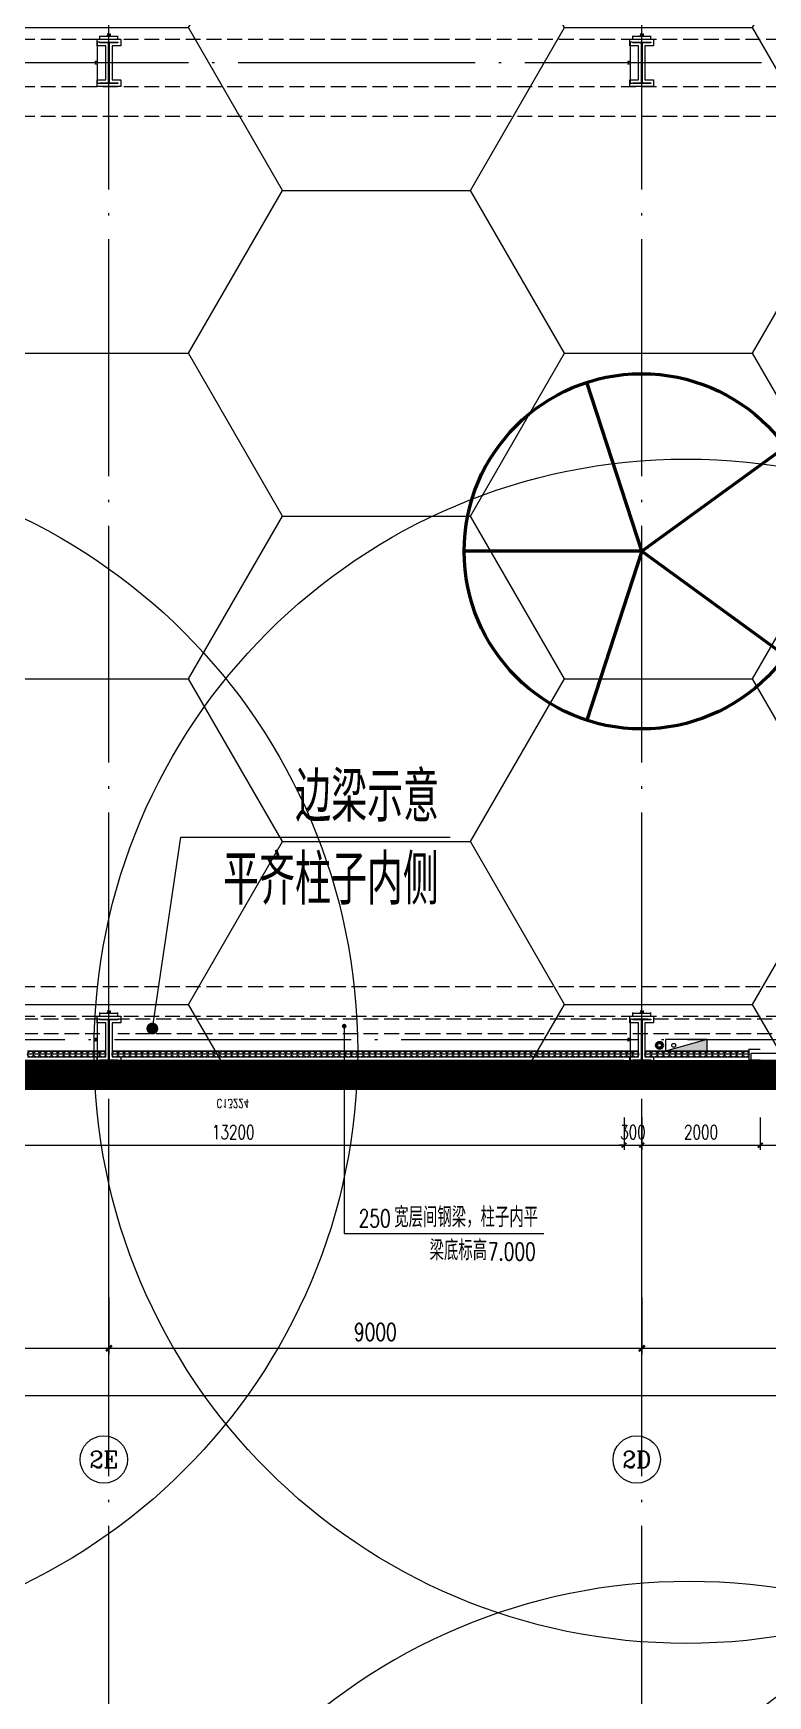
# Model space of a CAD drawing. Extents: x -821772 to -21949, y 506164 to 1049594.
# Drawn here: x -166131 to -153727, y 628991 to 657070 of the extents above; entities that cross this region are included whole.
import ezdxf
from ezdxf.enums import TextEntityAlignment as Align
from ezdxf.xclip import XClip

# ---------------------------------------------------------------- set-up
doc = ezdxf.new("R2010")
doc.units = 0
doc.header["$LTSCALE"] = 1000
doc.header["$MEASUREMENT"] = 0
doc.header["$XCLIPFRAME"] = 2
for name, pattern in [('10平面20250807_t3$0$10平面$0$DASH', [0.35, 0.25, -0.1]), ('10平面20250807_t3$0$DASH', [0.35, 0.25, -0.1]), ('10平面20250807_t3$0$DOTE', [2.42, 2, -0.2, 0.02, -0.2]), ('DASH', [0.35, 0.25, -0.1])]:
    doc.linetypes.add(name, pattern=pattern)
doc.layers.get('Defpoints').update_dxf_attribs({"color": 210})
doc.layers.add('1-防火分区线', color=201, linetype='DASH', lineweight=50)
doc.layers.add('10平面20250807_t3$0$LG-ZF消防', color=1, linetype='Continuous', lineweight=60)
for name, color, linetype in [('10平面20250807_t3$0$10平面$0$WINDOW', 8, 'Continuous'), ('10平面20250807_t3$0$10平面$0$WINDOW_TEXT', 8, 'Continuous'), ('10平面20250807_t3$0$A-AXIS-D', 8, 'Continuous'), ('10平面20250807_t3$0$A-AXIS-DOTE', 8, '10平面20250807_t3$0$DOTE'), ('10平面20250807_t3$0$A-AXIS-DP', 8, 'Continuous'), ('10平面20250807_t3$0$A-AXIS-SYMB', 8, 'Continuous'), ('10平面20250807_t3$0$A-HATCH-2', 8, 'Continuous'), ('10平面20250807_t3$0$A-HRAIL', 8, 'Continuous'), ('10平面20250807_t3$0$A-LIN-V', 8, 'Continuous'), ('10平面20250807_t3$0$A-SFCE', 8, 'Continuous'), ('10平面20250807_t3$0$A-WINDOW', 8, 'Continuous'), ('10平面20250807_t3$0$AS-COLN', 8, 'Continuous'), ('10平面20250807_t3$0$AS-WALL', 8, 'Continuous'), ('10平面20250807_t3$0$AS-结构边线层', 8, 'Continuous'), ('10平面20250807_t3$0$DIM_SYMB', 8, 'Continuous'), ('10平面20250807_t3$0$PUB_HATCH', 8, 'Continuous'), ('10平面20250807_t3$0$PUB_TEXT', 8, 'Continuous'), ('10平面20250807_t3$0$SB_ZF消火栓', 10, 'Continuous'), ('10平面20250807_t3$0$SB_ZF消火栓M', 10, 'Continuous'), ('10平面20250807_t3$0$建-窗', 8, 'Continuous'), ('10平面20250807_t3$0$建-门窗编号', 8, 'Continuous'), ('PUB_HATCH', 8, 'Continuous')]:
    doc.layers.add(name, color=color, linetype=linetype)
doc.styles.add('10平面20250807_t3$0$10平面$0$_TCH_WINDOW', font='SIMPLEX', dxfattribs={"height": 3.5, "bigfont": 'GBCBIG'})
doc.styles.add('10平面20250807_t3$0$_TCH_AXIS', font='COMPLEX', dxfattribs={"bigfont": 'GBCBIG'})
doc.styles.add('10平面20250807_t3$0$_TCH_DIM', font='SIMPLEX', dxfattribs={"bigfont": 'GBCBIG'})
doc.styles.add('10平面20250807_t3$0$_TCH_DIM_T3', font='SIMPLEX', dxfattribs={"width": 0.705882, "bigfont": 'GBCBIG'})
doc.styles.add('10平面20250807_t3$0$A-WIN-LABEL', font='SIMPLEX', dxfattribs={"bigfont": 'GBCBIG'})
doc.dimstyles.new('10平面20250807_t3$0$_TCH_ARCH&&10', dxfattribs={"dimtxt": 29.75, "dimasz": 10, "dimexe": 10, "dimexo": 10, "dimgap": 12.625, "dimtad": 1, "dimdec": 0, "dimzin": 0, "dimdsep": 46, "dimtxsty": '10平面20250807_t3$0$_TCH_DIM_T3', "dimblk": '10平面20250807_t3$0$_ArchTick', "dimcen": 0.09, "dimclrt": 7, "dimazin": 2, "dimtfac": 1, "dimtdec": 0, "dimtix": 1, "dimtmove": 2, "dimatfit": 3, "dimfxl": 0, "dimtolj": 1, "dimtzin": 0, "dimarcsym": 0})
doc.dimstyles.new('10平面20250807_t3$0$_TCH_ARCH&&100', dxfattribs={"dimtxt": 297.5, "dimasz": 100, "dimexe": 100, "dimexo": 100, "dimgap": 126.25, "dimtad": 1, "dimdec": 0, "dimzin": 0, "dimdsep": 46, "dimtxsty": '10平面20250807_t3$0$_TCH_DIM_T3', "dimblk": '10平面20250807_t3$0$_ArchTick', "dimcen": 0.09, "dimclrt": 7, "dimazin": 2, "dimtfac": 1, "dimtdec": 0, "dimtix": 1, "dimtmove": 2, "dimatfit": 3, "dimfxl": 0, "dimtolj": 1, "dimtzin": 0, "dimarcsym": 0})
doc.dimstyles.new('10平面20250807_t3$0$_TCH_ARCH&&80', dxfattribs={"dimtxt": 238, "dimasz": 80, "dimexe": 80, "dimexo": 80, "dimgap": 101, "dimtad": 1, "dimdec": 0, "dimzin": 0, "dimdsep": 46, "dimtxsty": '10平面20250807_t3$0$_TCH_DIM_T3', "dimblk": '10平面20250807_t3$0$_ArchTick', "dimcen": 0.09, "dimclrt": 7, "dimazin": 2, "dimtfac": 1, "dimtdec": 0, "dimtix": 1, "dimtmove": 2, "dimatfit": 3, "dimfxl": 0, "dimtolj": 1, "dimtzin": 0, "dimarcsym": 0})

# ---------------------------------------------------------------- blocks, each defined once
blk = doc.blocks.new('10平面20250807_t3$0$_ArchTick')
at = {"color": 0, "linetype": 'ByBlock', "const_width": 0.4}
blk.add_lwpolyline([(-0.5, -0.5), (0.5, 0.5)], dxfattribs=at)
blk = doc.blocks.new('*D9938')
at = {"layer": '10平面20250807_t3$0$A-AXIS-D', "color": 0, "lineweight": -2}
for p, q in [((46882, -169100), (46882, -170060)), ((55882, -169100), (55882, -170060)), ((46882, -169960), (55882, -169960))]:
    blk.add_line(p, q, dxfattribs=at)
at = {"layer": 'Defpoints', "color": 0}
for p in [(46882, -169000), (55882, -169000), (55882, -169960)]:
    blk.add_point(p, dxfattribs=at)
at = {"layer": '10平面20250807_t3$0$A-AXIS-D', "color": 0, "lineweight": -2, "xscale": 100, "yscale": 100, "zscale": 100, "rotation": 180}
blk.add_blockref('10平面20250807_t3$0$_ArchTick', (46882, -169960), dxfattribs=at)
at = {"layer": '10平面20250807_t3$0$A-AXIS-D', "color": 0, "lineweight": -2, "xscale": 100, "yscale": 100, "zscale": 100}
blk.add_blockref('10平面20250807_t3$0$_ArchTick', (55882, -169960), dxfattribs=at)
at = {"layer": '10平面20250807_t3$0$A-AXIS-D', "color": 7, "insert": (51382, -169685), "char_height": 297.5, "attachment_point": 5, "style": '10平面20250807_t3$0$_TCH_DIM_T3'}
blk.add_mtext('\\A1;9000', dxfattribs=at)
blk = doc.blocks.new('*D9939')
at = {"layer": '10平面20250807_t3$0$A-AXIS-D', "color": 0, "lineweight": -2}
for p, q in [((55882, -169100), (55882, -170060)), ((64882, -169100), (64882, -170060)), ((55882, -169960), (64882, -169960))]:
    blk.add_line(p, q, dxfattribs=at)
at = {"layer": 'Defpoints', "color": 0}
for p in [(55882, -169000), (64882, -169000), (64882, -169960)]:
    blk.add_point(p, dxfattribs=at)
at = {"layer": '10平面20250807_t3$0$A-AXIS-D', "color": 0, "lineweight": -2, "xscale": 100, "yscale": 100, "zscale": 100, "rotation": 180}
blk.add_blockref('10平面20250807_t3$0$_ArchTick', (55882, -169960), dxfattribs=at)
at = {"layer": '10平面20250807_t3$0$A-AXIS-D', "color": 0, "lineweight": -2, "xscale": 100, "yscale": 100, "zscale": 100}
blk.add_blockref('10平面20250807_t3$0$_ArchTick', (64882, -169960), dxfattribs=at)
at = {"layer": '10平面20250807_t3$0$A-AXIS-D', "color": 7, "insert": (60382, -169685), "char_height": 297.5, "attachment_point": 5, "style": '10平面20250807_t3$0$_TCH_DIM_T3'}
blk.add_mtext('\\A1;9000', dxfattribs=at)
blk = doc.blocks.new('*D9940')
at = {"layer": '10平面20250807_t3$0$A-AXIS-D', "color": 0, "lineweight": -2}
for p, q in [((64882, -169100), (64882, -170060)), ((73882, -169100), (73882, -170060)), ((64882, -169960), (73882, -169960))]:
    blk.add_line(p, q, dxfattribs=at)
at = {"layer": 'Defpoints', "color": 0}
for p in [(64882, -169000), (73882, -169000), (73882, -169960)]:
    blk.add_point(p, dxfattribs=at)
at = {"layer": '10平面20250807_t3$0$A-AXIS-D', "color": 0, "lineweight": -2, "xscale": 100, "yscale": 100, "zscale": 100, "rotation": 180}
blk.add_blockref('10平面20250807_t3$0$_ArchTick', (64882, -169960), dxfattribs=at)
at = {"layer": '10平面20250807_t3$0$A-AXIS-D', "color": 0, "lineweight": -2, "xscale": 100, "yscale": 100, "zscale": 100}
blk.add_blockref('10平面20250807_t3$0$_ArchTick', (73882, -169960), dxfattribs=at)
at = {"layer": '10平面20250807_t3$0$A-AXIS-D', "color": 7, "insert": (69382, -169685), "char_height": 297.5, "attachment_point": 5, "style": '10平面20250807_t3$0$_TCH_DIM_T3'}
blk.add_mtext('\\A1;9000', dxfattribs=at)
blk = doc.blocks.new('*D10025')
at = {"layer": '10平面20250807_t3$0$A-AXIS-D', "color": 0, "lineweight": -2}
for p, q in [((-65318, -169200), (-65318, -170860)), ((92682, -169200), (92682, -170860)), ((-65318, -170760), (92682, -170760))]:
    blk.add_line(p, q, dxfattribs=at)
at = {"layer": 'Defpoints', "color": 0}
for p in [(-65318, -169100), (92682, -169100), (92682, -170760)]:
    blk.add_point(p, dxfattribs=at)
at = {"layer": '10平面20250807_t3$0$A-AXIS-D', "color": 0, "lineweight": -2, "xscale": 100, "yscale": 100, "zscale": 100, "rotation": 180}
blk.add_blockref('10平面20250807_t3$0$_ArchTick', (-65318, -170760), dxfattribs=at)
at = {"layer": '10平面20250807_t3$0$A-AXIS-D', "color": 0, "lineweight": -2, "xscale": 100, "yscale": 100, "zscale": 100}
blk.add_blockref('10平面20250807_t3$0$_ArchTick', (92682, -170760), dxfattribs=at)
at = {"layer": '10平面20250807_t3$0$A-AXIS-D', "color": 7, "insert": (13682, -170485), "char_height": 297.5, "attachment_point": 5, "style": '10平面20250807_t3$0$_TCH_DIM_T3'}
blk.add_mtext('\\A1;158000', dxfattribs=at)
blk = doc.blocks.new('10平面20250807_t3$0$WINDOW2DLIB$DYNSTYLE$00000005')
at = {"color": 0}
for points in [[(-0.5, 0.5), (-0.5, -0.5)], [(-0.5, 0.5), (0.5, 0.5)], [(0.5, -0.5), (0.5, 0.5)], [(0.5, 0.1667), (-0.5, 0.1667)], [(0.5, -0.1667), (-0.5, -0.1667)], [(-0.5, -0.5), (0.5, -0.5)]]:
    blk.add_lwpolyline(points, dxfattribs=at)
blk = doc.blocks.new('10平面20250807_t3$0$10平面$0$$DorLib2D$00000126')
at = {"color": 0, "linetype": 'Continuous'}
for p, q in [((-0.532, 0.5), (-0.532, 0.9)), ((0.532, 0.9), (0.532, 0.5))]:
    blk.add_line(p, q, dxfattribs=at)
at = {"color": 0, "linetype": '10平面20250807_t3$0$10平面$0$DASH'}
for p, q in [((-0.532, 0.9), (0.532, 0.9)), ((-0.532, 0.5), (0.532, 0.5))]:
    blk.add_line(p, q, dxfattribs=at)
blk = doc.blocks.new('10平面20250807_t3$0$42343243')
at = {"layer": '10平面20250807_t3$0$PUB_HATCH'}
h = blk.add_hatch(dxfattribs=at)
h.set_pattern_fill('多孔材料', color=256, scale=30, style=0)
h.set_pattern_definition([(45, (60, 0), (-60.000061, 60.000061), []), (135, (60, 0), (-60.000061, -60.000061), [])])
h.paths.add_polyline_path([(-153854, 1223170), (-156154, 1223170), (-156154, 1222870), (-153854, 1222870)])
at = {"layer": '10平面20250807_t3$0$AS-WALL'}
for p, q in [((-153854, 1223170), (-156154, 1223170)), ((-156154, 1223170), (-156154, 1222870)), ((-153854, 1222870), (-153854, 1223170)), ((-156154, 1222870), (-153854, 1222870))]:
    blk.add_line(p, q, dxfattribs=at)
at = {"layer": '10平面20250807_t3$0$10平面$0$WINDOW'}
ref = blk.add_blockref('10平面20250807_t3$0$10平面$0$$DorLib2D$00000126', (-151354, 1223020), dxfattribs=dict(at, xscale=5000, yscale=300, zscale=300, rotation=180))
ref.add_attrib('A', 'JLM5050', (-151655, 1223016), dxfattribs={"layer": '10平面20250807_t3$0$10平面$0$WINDOW_TEXT', "ltscale": 500, "height": 148.8, "style": '10平面20250807_t3$0$10平面$0$_TCH_WINDOW', "width": 0.705882})
at = {"layer": '10平面20250807_t3$0$建-窗'}
ref = blk.add_blockref('10平面20250807_t3$0$WINDOW2DLIB$DYNSTYLE$00000005', (-162754, 1223020), dxfattribs=dict(at, xscale=-13200, yscale=-300, zscale=300, rotation=359.9999999996728))
ref.add_attrib('A', 'C13224', (-163034, 1223521), dxfattribs={"layer": '10平面20250807_t3$0$建-门窗编号', "ltscale": 500, "height": 148.8, "style": '10平面20250807_t3$0$A-WIN-LABEL', "width": 0.705882})
blk = doc.blocks.new('10平面20250807_t3$0$43243')
at = {"layer": '10平面20250807_t3$0$AS-结构边线层'}
blk.add_lwpolyline([(-210494, 639720), (-200454, 639720), (-200454, 640170), (-198354, 640170), (-198354, 639720), (-196514, 639720), (-196514, 639550), (-175294, 639550), (-175294, 639720), (-173454, 639720), (-173454, 640170), (-171354, 640170), (-171354, 639720), (-169514, 639720), (-169514, 639550), (-155994, 639550), (-155994, 639720), (-146454, 639720)], dxfattribs=at)
blk = doc.blocks.new('10平面20250807_t3$0$3243243')
at = {"layer": '10平面20250807_t3$0$A-AXIS-SYMB'}
for p, q in [((-160880, 640300), (-160880, 636800)), ((-160880, 636800), (-157510, 636800))]:
    blk.add_line(p, q, dxfattribs=at)
at = {"layer": '10平面20250807_t3$0$A-AXIS-SYMB', "const_width": 40}
blk.add_lwpolyline([(-160880, 640320, 1), (-160880, 640280, 1)], format="xyb", close=True, dxfattribs=at)
at = {"layer": '10平面20250807_t3$0$A-SFCE', "color": 2, "linetype": '10平面20250807_t3$0$DASH'}
for p, q in [((-165004.2, 640420), (-173704.2, 640420)), ((-165004.2, 640170), (-173704.2, 640170))]:
    blk.add_line(p, q, dxfattribs=at)
at = {"layer": '10平面20250807_t3$0$A-SFCE', "linetype": '10平面20250807_t3$0$DASH'}
for p, q in [((-147004.2, 640420), (-164704.2, 640420)), ((-147004.2, 640170), (-164704.2, 640170))]:
    blk.add_line(p, q, dxfattribs=at)
at = {"layer": '10平面20250807_t3$0$PUB_TEXT', "style": '10平面20250807_t3$0$_TCH_DIM', "width": 0.705882}
for s, p in [('250', (-160635.2, 636905)), ('7.000', (-158455, 636345))]:
    blk.add_text(s, height=297.5, dxfattribs=at).set_placement(p)
at = {"layer": '10平面20250807_t3$0$PUB_TEXT', "style": '10平面20250807_t3$0$_TCH_DIM'}
for s, p in [('宽层间钢梁，柱子内平', (-160035.2, 636905)), ('梁底标高', (-159438, 636345))]:
    blk.add_text(s, height=337.59, dxfattribs=at).set_placement(p)
blk = doc.blocks.new('*D10488')
at = {"layer": '10平面20250807_t3$0$A-AXIS-DP', "color": 0, "lineweight": -2}
for p, q in [((-195790, 766880), (-195790, 766929)), ((-195790, 766919), (-195490, 766919)), ((-195490, 766880), (-195490, 766929))]:
    blk.add_line(p, q, dxfattribs=at)
at = {"layer": 'Defpoints', "color": 0}
for p in [(-195790, 766870), (-195490, 766919), (-195490, 766870)]:
    blk.add_point(p, dxfattribs=at)
at = {"layer": '10平面20250807_t3$0$A-AXIS-DP', "color": 0, "lineweight": -2, "xscale": 10, "yscale": 10, "zscale": 10, "rotation": 180}
blk.add_blockref('10平面20250807_t3$0$_ArchTick', (-195790, 766919), dxfattribs=at)
at = {"layer": '10平面20250807_t3$0$A-AXIS-DP', "color": 0, "lineweight": -2, "xscale": 10, "yscale": 10, "zscale": 10}
blk.add_blockref('10平面20250807_t3$0$_ArchTick', (-195490, 766919), dxfattribs=at)
at = {"layer": '10平面20250807_t3$0$A-AXIS-DP', "color": 7, "insert": (-195640, 766946), "char_height": 29.8, "attachment_point": 5, "style": '10平面20250807_t3$0$_TCH_DIM_T3'}
blk.add_mtext('\\A1;300', dxfattribs=at)
blk = doc.blocks.new('*D10489')
at = {"layer": '10平面20250807_t3$0$A-AXIS-DP', "color": 0, "lineweight": -2}
for p, q in [((-195800, 766820), (-195841, 766820)), ((-195831, 766120), (-195831, 766820)), ((-195800, 766120), (-195841, 766120))]:
    blk.add_line(p, q, dxfattribs=at)
at = {"layer": 'Defpoints', "color": 0}
for p in [(-195831, 766820), (-195790, 766820), (-195790, 766120)]:
    blk.add_point(p, dxfattribs=at)
at = {"layer": '10平面20250807_t3$0$A-AXIS-DP', "color": 0, "lineweight": -2, "xscale": 10, "yscale": 10, "zscale": 10}
for p, rotation in [((-195831, 766820), 90), ((-195831, 766120), 270)]:
    blk.add_blockref('10平面20250807_t3$0$_ArchTick', p, dxfattribs=dict(at, rotation=rotation))
at = {"layer": '10平面20250807_t3$0$A-AXIS-DP', "color": 7, "insert": (-195859, 766470), "char_height": 29.8, "attachment_point": 5, "rotation": 90, "style": '10平面20250807_t3$0$_TCH_DIM_T3'}
blk.add_mtext('\\A1;700', dxfattribs=at)
blk = doc.blocks.new('10平面20250807_t3$0$w42343')
at = {"layer": '10平面20250807_t3$0$A-HATCH-2', "linetype": '10平面20250807_t3$0$DASH'}
for p, q in [((-263654.2, 656970), (-128354.2, 656970)), ((-263654.2, 656170), (-128354.2, 656170)), ((-263654.2, 655670), (-128354.2, 655670)), ((-263654.2, 640970), (-128354.2, 640970)), ((-263654.2, 640470), (-128354.2, 640470))]:
    blk.add_line(p, q, dxfattribs=at)
blk = doc.blocks.new('10平面20250807_t3$0$w4324324')
at = {"layer": '10平面20250807_t3$0$A-HATCH-2', "lineweight": 60}
for q in [(-1694760, 686605), (-1697614, 684532), (-1691907, 684532), (-1696524, 681178), (-1692997, 681178)]:
    blk.add_line((-1694760, 683605), q, dxfattribs=at)
blk.add_circle((-1694760, 683605), 3000, dxfattribs=at)
blk = doc.blocks.new('10平面20250807_t3$0$ner546')
at = {"layer": '10平面20250807_t3$0$A-LIN-V'}
blk.add_blockref('10平面20250807_t3$0$w4324324', (565280, -46744), dxfattribs=at)
blk = doc.blocks.new('10平面20250807_t3$0$3333')
at = {"layer": '10平面20250807_t3$0$A-SFCE', "const_width": 20}
blk.add_lwpolyline([(-227064, 766320), (-227064, 766510), (-227244, 766510), (-227244, 766320)], dxfattribs=at)
blk = doc.blocks.new('10平面20250807_t3$0$99平面图例外参$0$$LinePat$圆环')
for points in [[(0, 150), (300, 150)], [(0, 0), (300, 0)], [(0, -150), (300, -150)]]:
    blk.add_lwpolyline(points)
at = {"color": 0}
blk.add_circle((150, 0), 150, dxfattribs=at)
blk = doc.blocks.new('10平面20250807_t3$0$34242343243')
at = {"layer": '10平面20250807_t3$0$A-HRAIL', "yscale": 0.3333333333333333, "zscale": 0.3333333333333333}
for p, xscale, rotation in [((-166126, 639826), 0.3384127415496768, 180.0000000002033), ((-166025, 639826), 0.3384127415496768, 180.0000000002033), ((-165923, 639826), 0.3384127415496768, 180.0000000002033), ((-165822, 639826), 0.3384127415496768, 180.0000000002033), ((-165720, 639826), 0.3384127415496768, 180.0000000002033), ((-165619, 639826), 0.3384127415496768, 180.0000000002033), ((-165517, 639826), 0.3384127415496768, 180.0000000002033), ((-165416, 639826), 0.3384127415496768, 180.0000000002033), ((-165314, 639826), 0.3384127415496768, 180.0000000002033), ((-165213, 639826), 0.3384127415496768, 180.0000000002033), ((-165111, 639826), 0.3384127415496768, 180.0000000002033), ((-165010, 639826), 0.3384127415496768, 180.0000000002033), ((-164908, 639826), 0.3384127415496768, 180.0000000002033), ((-164699, 639826), 0.3368181818181785, 180.0000000002033), ((-164598, 639826), 0.3368181818181785, 180.0000000002033), ((-164497, 639826), 0.3368181818181785, 180.0000000002033), ((-164396, 639826), 0.3368181818181785, 180.0000000002033), ((-164295, 639826), 0.3368181818181785, 180.0000000002033), ((-164194, 639826), 0.3368181818181785, 180.0000000002033), ((-164093, 639826), 0.3368181818181785, 180.0000000002033), ((-163992, 639826), 0.3368181818181785, 180.0000000002033), ((-163891, 639826), 0.3368181818181785, 180.0000000002033), ((-163790, 639826), 0.3368181818181785, 180.0000000002033), ((-163689, 639826), 0.3368181818181785, 180.0000000002033), ((-163588, 639826), 0.3368181818181785, 180.0000000002033), ((-163487, 639826), 0.3368181818181785, 180.0000000002033), ((-163386, 639826), 0.3368181818181785, 180.0000000002033), ((-163285, 639826), 0.3368181818181785, 180.0000000002033), ((-163183, 639826), 0.3368181818181785, 180.0000000002033), ((-163082, 639826), 0.3368181818181785, 180.0000000002033), ((-162981, 639826), 0.3368181818181785, 180.0000000002033), ((-162880, 639826), 0.3368181818181785, 180.0000000002033), ((-162779, 639826), 0.3368181818181785, 180.0000000002033), ((-162678, 639826), 0.3368181818181785, 180.0000000002033), ((-162577, 639826), 0.3368181818181785, 180.0000000002033), ((-162476, 639826), 0.3368181818181785, 180.0000000002033), ((-162375, 639826), 0.3368181818181785, 180.0000000002033), ((-162274, 639826), 0.3368181818181785, 180.0000000002033), ((-162173, 639826), 0.3368181818181785, 180.0000000002033), ((-162072, 639826), 0.3368181818181785, 180.0000000002033), ((-161971, 639826), 0.3368181818181785, 180.0000000002033), ((-161870, 639826), 0.3368181818181785, 180.0000000002033), ((-161769, 639826), 0.3368181818181785, 180.0000000002033), ((-161668, 639826), 0.3368181818181785, 180.0000000002033), ((-161567, 639826), 0.3368181818181785, 180.0000000002033), ((-161466, 639826), 0.3368181818181785, 180.0000000002033), ((-161365, 639826), 0.3368181818181785, 180.0000000002033), ((-161264, 639826), 0.3368181818181785, 180.0000000002033), ((-161163, 639826), 0.3368181818181785, 180.0000000002033), ((-161062, 639826), 0.3368181818181785, 180.0000000002033), ((-160960, 639826), 0.3368181818181785, 180.0000000002033), ((-160859, 639826), 0.3368181818181785, 180.0000000002033), ((-160758, 639826), 0.3368181818181785, 180.0000000002033), ((-160657, 639826), 0.3368181818181785, 180.0000000002033), ((-160556, 639826), 0.3368181818181785, 180.0000000002033), ((-160455, 639826), 0.3368181818181785, 180.0000000002033), ((-160354, 639826), 0.3368181818181785, 180.0000000002033), ((-160253, 639826), 0.3368181818181785, 180.0000000002033), ((-160152, 639826), 0.3368181818181785, 180.0000000002033), ((-160051, 639826), 0.3368181818181785, 180.0000000002033), ((-159950, 639826), 0.3368181818181785, 180.0000000002033), ((-159849, 639826), 0.3368181818181785, 180.0000000002033), ((-159748, 639826), 0.3368181818181785, 180.0000000002033), ((-159647, 639826), 0.3368181818181785, 180.0000000002033), ((-159546, 639826), 0.3368181818181785, 180.0000000002033), ((-159445, 639826), 0.3368181818181785, 180.0000000002033), ((-159344, 639826), 0.3368181818181785, 180.0000000002033), ((-159243, 639826), 0.3368181818181785, 180.0000000002033), ((-159142, 639826), 0.3368181818181785, 180.0000000002033), ((-159041, 639826), 0.3368181818181785, 180.0000000002033), ((-158940, 639826), 0.3368181818181785, 180.0000000002033), ((-158839, 639826), 0.3368181818181785, 180.0000000002033), ((-158737, 639826), 0.3368181818181785, 180.0000000002033), ((-158636, 639826), 0.3368181818181785, 180.0000000002033), ((-158535, 639826), 0.3368181818181785, 180.0000000002033), ((-158434, 639826), 0.3368181818181785, 180.0000000002033), ((-158333, 639826), 0.3368181818181785, 180.0000000002033), ((-158232, 639826), 0.3368181818181785, 180.0000000002033), ((-158131, 639826), 0.3368181818181785, 180.0000000002033), ((-158030, 639826), 0.3368181818181785, 180.0000000002033), ((-157929, 639826), 0.3368181818181785, 180.0000000002033), ((-157828, 639826), 0.3368181818181785, 180.0000000002033), ((-157727, 639826), 0.3368181818181785, 180.0000000002033), ((-157626, 639826), 0.3368181818181785, 180.0000000002033), ((-157525, 639826), 0.3368181818181785, 180.0000000002033), ((-157424, 639826), 0.3368181818181785, 180.0000000002033), ((-157323, 639826), 0.3368181818181785, 180.0000000002033), ((-157222, 639826), 0.3368181818181785, 180.0000000002033), ((-157121, 639826), 0.3368181818181785, 180.0000000002033), ((-157020, 639826), 0.3368181818181785, 180.0000000002033), ((-156919, 639826), 0.3368181818181785, 180.0000000002033), ((-156818, 639826), 0.3368181818181785, 180.0000000002033), ((-156717, 639826), 0.3368181818181785, 180.0000000002033), ((-156616, 639826), 0.3368181818181785, 180.0000000002033), ((-156514, 639826), 0.3368181818181785, 180.0000000002033), ((-156413, 639826), 0.3368181818181785, 180.0000000002033), ((-156312, 639826), 0.3368181818181785, 180.0000000002033), ((-156211, 639826), 0.3368181818181785, 180.0000000002033), ((-156110, 639826), 0.3368181818181785, 180.0000000002033), ((-156009, 639826), 0.3368181818181785, 180.0000000002033), ((-155908, 639826), 0.3368181818181785, 180.0000000002033), ((-155697, 639826), 0.3444734679432198, 180.000000000205), ((-155593, 639826), 0.3444734679432198, 180.000000000205), ((-155490, 639826), 0.3444734679432198, 180.000000000205), ((-155387, 639826), 0.3444734679432198, 180.000000000205), ((-155283, 639826), 0.3444734679432198, 180.000000000205), ((-155180, 639826), 0.3444734679432198, 180.000000000205), ((-155077, 639826), 0.3444734679432198, 180.000000000205), ((-154973, 639826), 0.3444734679432198, 180.000000000205), ((-154870, 639826), 0.3444734679432198, 180.000000000205), ((-154767, 639826), 0.3444734679432198, 180.000000000205), ((-154663, 639826), 0.3444734679432198, 180.000000000205), ((-154560, 639826), 0.3444734679432198, 180.000000000205), ((-154457, 639826), 0.3444734679432198, 180.000000000205), ((-154353, 639826), 0.3444734679432198, 180.000000000205), ((-154250, 639826), 0.3444734679432198, 180.000000000205), ((-154147, 639826), 0.3444734679432198, 180.000000000205), ((-154043, 639826), 0.3444734679432198, 180.000000000205)]:
    blk.add_blockref('10平面20250807_t3$0$99平面图例外参$0$$LinePat$圆环', p, dxfattribs=dict(at, xscale=xscale, rotation=rotation))
at = {"layer": '10平面20250807_t3$0$A-SFCE', "xscale": -1.00000000000002, "rotation": 90}
blk.add_blockref('10平面20250807_t3$0$3333', (612467, 412666), dxfattribs=at)
blk = doc.blocks.new('10平面20250807_t3$0$A$C5D961328')
at = {"layer": '10平面20250807_t3$0$SB_ZF消火栓'}
blk.add_hatch(color=256, dxfattribs=at).paths.add_polyline_path([(0, 40), (700, 40), (700, 240)])
at = {"layer": '10平面20250807_t3$0$A-LIN-V', "ltscale": 500}
blk.add_circle((350, 40), 10001, dxfattribs=at)
at = {"layer": '10平面20250807_t3$0$SB_ZF消火栓'}
for p, q in [((700, 240), (0, 240)), ((0, 240), (0, 40)), ((700, 240), (0, 40)), ((0, 40), (700, 40)), ((700, 240), (700, 40))]:
    blk.add_line(p, q, dxfattribs=at)
at = {"layer": '10平面20250807_t3$0$SB_ZF消火栓', "color": 1}
blk.add_circle((140, 140), 32.5, dxfattribs=at)
blk = doc.blocks.new('10平面20250807_t3$0$we42342343234')
at = {"layer": '10平面20250807_t3$0$SB_ZF消火栓M', "rotation": 180}
for p in [(-174304, 620960), (-147304, 620960)]:
    blk.add_blockref('10平面20250807_t3$0$A$C5D961328', p, dxfattribs=at)
at = {"layer": '10平面20250807_t3$0$SB_ZF消火栓M', "xscale": -1, "rotation": 180}
blk.add_blockref('10平面20250807_t3$0$A$C5D961328', (-155404, 620960), dxfattribs=at)
blk = doc.blocks.new('10平面20250807_t3$0$43242343')
at = {"layer": '10平面20250807_t3$0$LG-ZF消防', "linetype": 'Continuous'}
blk.add_circle((-155554, 639976), 50, dxfattribs=at)
blk = doc.blocks.new('10平面20250807_t3$0$234243242332')
at = {"layer": '10平面20250807_t3$0$LG-ZF消防', "linetype": 'Continuous'}
blk.add_blockref('10平面20250807_t3$0$43242343', (0, 0), dxfattribs=at)
at = {"layer": '10平面20250807_t3$0$SB_ZF消火栓'}
for name, p in [('10平面20250807_t3$0$A$C5D961328', (-171003, 639836)), ('10平面20250807_t3$0$A$C5D961328', (-155454, 639836)), ('10平面20250807_t3$0$we42342343234', (0, 0))]:
    blk.add_blockref(name, p, dxfattribs=at)
blk = doc.blocks.new('*D12180')
at = {"layer": '10平面20250807_t3$0$A-AXIS-DP', "color": 0, "lineweight": -2}
for p, q in [((-169354, 638760), (-169354, 638210)), ((-156154, 638760), (-156154, 638210)), ((-169354, 638290), (-156154, 638290))]:
    blk.add_line(p, q, dxfattribs=at)
at = {"layer": 'Defpoints', "color": 0}
for p in [(-169354, 638840), (-156154, 638840), (-156154, 638290)]:
    blk.add_point(p, dxfattribs=at)
at = {"layer": '10平面20250807_t3$0$A-AXIS-DP', "color": 0, "lineweight": -2, "xscale": 80, "yscale": 80, "zscale": 80, "rotation": 180}
blk.add_blockref('10平面20250807_t3$0$_ArchTick', (-169354, 638290), dxfattribs=at)
at = {"layer": '10平面20250807_t3$0$A-AXIS-DP', "color": 0, "lineweight": -2, "xscale": 80, "yscale": 80, "zscale": 80}
blk.add_blockref('10平面20250807_t3$0$_ArchTick', (-156154, 638290), dxfattribs=at)
at = {"layer": '10平面20250807_t3$0$A-AXIS-DP', "color": 7, "insert": (-162754, 638510), "char_height": 238, "attachment_point": 5, "style": '10平面20250807_t3$0$_TCH_DIM_T3'}
blk.add_mtext('\\A1;13200', dxfattribs=at)
blk = doc.blocks.new('*D12181')
at = {"layer": '10平面20250807_t3$0$A-AXIS-DP', "color": 0, "lineweight": -2}
for p, q in [((-156154, 638760), (-156154, 638210)), ((-155854, 638760), (-155854, 638210)), ((-156154, 638290), (-156234, 638290)), ((-156154, 638290), (-155854, 638290)), ((-155854, 638290), (-155774, 638290))]:
    blk.add_line(p, q, dxfattribs=at)
at = {"layer": 'Defpoints', "color": 0}
for p in [(-156154, 638840), (-155854, 638840), (-155854, 638290)]:
    blk.add_point(p, dxfattribs=at)
at = {"layer": '10平面20250807_t3$0$A-AXIS-DP', "color": 0, "lineweight": -2, "xscale": 80, "yscale": 80, "zscale": 80}
blk.add_blockref('10平面20250807_t3$0$_ArchTick', (-156154, 638290), dxfattribs=at)
at = {"layer": '10平面20250807_t3$0$A-AXIS-DP', "color": 0, "lineweight": -2, "xscale": 80, "yscale": 80, "zscale": 80, "rotation": 180}
blk.add_blockref('10平面20250807_t3$0$_ArchTick', (-155854, 638290), dxfattribs=at)
at = {"layer": '10平面20250807_t3$0$A-AXIS-DP', "color": 7, "insert": (-156004, 638510), "char_height": 238, "attachment_point": 5, "style": '10平面20250807_t3$0$_TCH_DIM_T3'}
blk.add_mtext('\\A1;300', dxfattribs=at)
blk = doc.blocks.new('*D12182')
at = {"layer": '10平面20250807_t3$0$A-AXIS-DP', "color": 0, "lineweight": -2}
for p, q in [((-155854, 638760), (-155854, 638210)), ((-153854, 638760), (-153854, 638210)), ((-155854, 638290), (-153854, 638290))]:
    blk.add_line(p, q, dxfattribs=at)
at = {"layer": 'Defpoints', "color": 0}
for p in [(-155854, 638840), (-153854, 638840), (-153854, 638290)]:
    blk.add_point(p, dxfattribs=at)
at = {"layer": '10平面20250807_t3$0$A-AXIS-DP', "color": 0, "lineweight": -2, "xscale": 80, "yscale": 80, "zscale": 80, "rotation": 180}
blk.add_blockref('10平面20250807_t3$0$_ArchTick', (-155854, 638290), dxfattribs=at)
at = {"layer": '10平面20250807_t3$0$A-AXIS-DP', "color": 0, "lineweight": -2, "xscale": 80, "yscale": 80, "zscale": 80}
blk.add_blockref('10平面20250807_t3$0$_ArchTick', (-153854, 638290), dxfattribs=at)
at = {"layer": '10平面20250807_t3$0$A-AXIS-DP', "color": 7, "insert": (-154854, 638510), "char_height": 238, "attachment_point": 5, "style": '10平面20250807_t3$0$_TCH_DIM_T3'}
blk.add_mtext('\\A1;2000', dxfattribs=at)
blk = doc.blocks.new('*D12183')
at = {"layer": '10平面20250807_t3$0$A-AXIS-DP', "color": 0, "lineweight": -2}
for p, q in [((-153854, 638760), (-153854, 638210)), ((-151354, 638760), (-151354, 638210)), ((-153854, 638290), (-151354, 638290))]:
    blk.add_line(p, q, dxfattribs=at)
at = {"layer": 'Defpoints', "color": 0}
for p in [(-153854, 638840), (-151354, 638840), (-151354, 638290)]:
    blk.add_point(p, dxfattribs=at)
at = {"layer": '10平面20250807_t3$0$A-AXIS-DP', "color": 0, "lineweight": -2, "xscale": 80, "yscale": 80, "zscale": 80, "rotation": 180}
blk.add_blockref('10平面20250807_t3$0$_ArchTick', (-153854, 638290), dxfattribs=at)
at = {"layer": '10平面20250807_t3$0$A-AXIS-DP', "color": 0, "lineweight": -2, "xscale": 80, "yscale": 80, "zscale": 80}
blk.add_blockref('10平面20250807_t3$0$_ArchTick', (-151354, 638290), dxfattribs=at)
at = {"layer": '10平面20250807_t3$0$A-AXIS-DP', "color": 7, "insert": (-152604, 638510), "char_height": 238, "attachment_point": 5, "style": '10平面20250807_t3$0$_TCH_DIM_T3'}
blk.add_mtext('\\A1;2500', dxfattribs=at)
blk = doc.blocks.new('10平面20250807_t3$0$dote')
at = {"layer": '10平面20250807_t3$0$A-AXIS-D'}
for centre in [(55797.3, -171838.9), (64797.3, -171838.9)]:
    blk.add_circle(centre, 400, dxfattribs=at)
at = {"layer": '10平面20250807_t3$0$A-AXIS-DOTE', "ltscale": 2}
for p, q in [((55882.2, -169748.9), (55882.2, -75950)), ((64882.2, -169748.9), (64882.2, -75950)), ((100786.4, -148250), (-75513.6, -148250)), ((98696.4, -164750), (-75513.6, -164750)), ((55882.2, -264080), (55882.2, -167560.7)), ((64882.2, -264080), (64882.2, -167560.7))]:
    blk.add_line(p, q, dxfattribs=at)
at = {"layer": '10平面20250807_t3$0$PUB_TEXT', "style": '10平面20250807_t3$0$_TCH_AXIS'}
for s, height, p, p2 in [('2E', 282.17, (55555.4, -171980), (56039.2, -171980)), ('2D', 276.42, (64553.8, -171977.1), (65040.8, -171977.1))]:
    blk.add_text(s, height=height, dxfattribs=at).set_placement(p, p2, align=Align.FIT)
at = {"layer": '10平面20250807_t3$0$A-AXIS-D'}
for base, p1, p2, picture, middle in [((55882.2, -169960), (46882.2, -169000), (55882.2, -169000), '*D9938', (51382.2, -169685)), ((64882.2, -169960), (55882.2, -169000), (64882.2, -169000), '*D9939', (60382.2, -169685)), ((73882.2, -169960), (64882.2, -169000), (73882.2, -169000), '*D9940', (69382.2, -169685)), ((92682.2, -170760), (-65317.8, -169100), (92682.2, -169100), '*D10025', (13682.2, -170485))]:
    dim = blk.add_linear_dim(base=base, p1=p1, p2=p2, angle=0, dimstyle='10平面20250807_t3$0$_TCH_ARCH&&100', override={"dimgap": 0}, dxfattribs=at)
    dim.commit()
    dim.dimension.update_dxf_attribs({"geometry": picture, "text_midpoint": middle, "dimtype": 129})
blk = doc.blocks.new('10平面20250807_t3$0$nt66')
at = {"layer": '10平面20250807_t3$0$A-HATCH-2'}
blk.add_lwpolyline([(-195840, 766870), (-195440, 766870), (-195440, 766758), (-195586, 766758), (-195586, 766182), (-195440, 766182), (-195440, 766070), (-195840, 766070), (-195840, 766182), (-195694, 766182), (-195694, 766758), (-195840, 766758)], close=True, dxfattribs=at)
at = {"layer": '10平面20250807_t3$0$AS-COLN'}
blk.add_lwpolyline([(-195790, 766820), (-195490, 766820), (-195490, 766808), (-195636, 766808), (-195636, 766132), (-195490, 766132), (-195490, 766120), (-195790, 766120), (-195790, 766132), (-195644, 766132), (-195644, 766808), (-195790, 766808)], close=True, dxfattribs=at)
at = {"layer": '10平面20250807_t3$0$A-AXIS-DP'}
for p1, p2, distance, picture, middle in [((-195790, 766870), (-195490, 766870), 48.8, '*D10488', (-195640, 766946.2)), ((-195790, 766120), (-195790, 766820), 41.2, '*D10489', (-195858.7, 766470))]:
    dim = blk.add_aligned_dim(p1=p1, p2=p2, distance=distance, dimstyle='10平面20250807_t3$0$_TCH_ARCH&&10', dxfattribs=at)
    dim.commit()
    dim.dimension.update_dxf_attribs({"geometry": picture, "text_midpoint": middle})
blk = doc.blocks.new('10平面20250807_t3$0$33333')
for p in [(30786, -109900), (39786, -109900), (30786, -126400), (39786, -126400)]:
    blk.add_blockref('10平面20250807_t3$0$nt66', p)
blk = doc.blocks.new('10平面20250807_t3')
at = {"layer": '10平面20250807_t3$0$DIM_SYMB'}
for p, q in [((-164120, 640260), (-163640, 643490)), ((-163640, 643490), (-159090, 643490))]:
    blk.add_line(p, q, dxfattribs=at)
at = {"layer": '10平面20250807_t3$0$DIM_SYMB', "const_width": 100}
blk.add_lwpolyline([(-164127.3, 640210.5, 1), (-164112.7, 640309.5, 1)], format="xyb", close=True, dxfattribs=at)
at = {"layer": '10平面20250807_t3$0$A-AXIS-DP'}
blk.add_blockref('10平面20250807_t3$0$3243243', (0, 0), dxfattribs=at)
at = {"layer": '10平面20250807_t3$0$A-LIN-V', "rotation": 90.00000000000001}
blk.add_blockref('10平面20250807_t3$0$ner546', (481006.5, 1777800), dxfattribs=at)
at = {"layer": '10平面20250807_t3$0$A-WINDOW'}
for name in ['10平面20250807_t3$0$43243', '10平面20250807_t3$0$33333', '10平面20250807_t3$0$w42343']:
    blk.add_blockref(name, (0, 0), dxfattribs=at)
at = {"layer": '10平面20250807_t3$0$A-WINDOW', "xscale": -1, "rotation": 180}
blk.add_blockref('10平面20250807_t3$0$42343243', (0, 1862590), dxfattribs=at)
at = {"layer": '10平面20250807_t3$0$AS-WALL'}
blk.add_blockref('10平面20250807_t3$0$dote', (-220736.4, 804820), dxfattribs=at)
at = {"layer": '10平面20250807_t3$0$DIM_SYMB'}
blk.add_blockref('10平面20250807_t3$0$34242343243', (0, 0), dxfattribs=at)
at = {"layer": '10平面20250807_t3$0$SB_ZF消火栓', "linetype": 'Continuous'}
blk.add_blockref('10平面20250807_t3$0$234243242332', (0, 0), dxfattribs=at)
at = {"layer": '10平面20250807_t3$0$PUB_TEXT', "style": '10平面20250807_t3$0$_TCH_DIM'}
for s, p in [('边梁示意', (-161707.6, 643752.5)), ('平齐柱子内侧', (-162927, 642352.5))]:
    blk.add_text(s, height=843.97, dxfattribs=at).set_placement(p)
at = {"layer": '10平面20250807_t3$0$A-AXIS-DP'}
for p1, p2, picture, middle in [((-169354.2, 638840), (-156154.2, 638840), '*D12180', (-162754.2, 638510)), ((-156154.2, 638840), (-155854.2, 638840), '*D12181', (-156004.2, 638510)), ((-155854.2, 638840), (-153854.2, 638840), '*D12182', (-154854.2, 638510)), ((-153854.2, 638840), (-151354.2, 638840), '*D12183', (-152604.2, 638510))]:
    dim = blk.add_aligned_dim(p1=p1, p2=p2, distance=-550, dimstyle='10平面20250807_t3$0$_TCH_ARCH&&80', dxfattribs=at)
    dim.commit()
    dim.dimension.update_dxf_attribs({"geometry": picture, "text_midpoint": middle})

msp = doc.modelspace()

# ---------------------------------------------------------------- block references
at = {"ltscale": 100}
ref = msp.add_blockref('10平面20250807_t3', (0, 0), dxfattribs=at)
XClip(ref).set_block_clipping_path([(-386212.6353242097, 506163.79756496), (-21948.7593967821, 884998.2285294847)])

# ---------------------------------------------------------------- next in the draw order: hatches: boundary and pattern name
at = {"layer": 'PUB_HATCH', "ltscale": 5000}
h = msp.add_hatch(dxfattribs=at)
h.set_pattern_fill('HONEY', color=8, scale=2000)
h.set_pattern_definition([(0, (0, 0), (4762.5, 2749.63), [3175, -6350]), (120, (0, 0), (-4762.499, 2749.631), [3175, -6350]), (60, (0, 0), (0.0006, 5499.261), [-6350, 3175])])
h.paths.add_polyline_path([(-198854.2, 639470), (-198854.2, 639970), (-200254.2, 639970), (-200254.2, 639470), (-252854.2, 639470), (-252854.2, 639970), (-254254.2, 639970), (-254254.2, 639470), (-286054.2, 639470), (-286054.2, 657033.3), (-264595.3, 723170), (-254254.2, 723170), (-254254.2, 722670), (-252854.2, 722670), (-252854.2, 723170), (-200254.2, 723170), (-200254.2, 722670), (-198854.2, 722670), (-198854.2, 723170), (-146254.2, 723170), (-146254.2, 722670), (-144854.2, 722670), (-144854.2, 723170), (-128054.2, 723170), (-128054.2, 639470), (-144854.2, 639470), (-144854.2, 639970), (-146254.2, 639970), (-146254.2, 639470)])

# ---------------------------------------------------------------- next in the draw order: linework, layer by layer
at = {"layer": '1-防火分区线', "color": 1, "linetype": 'DASH', "ltscale": 5, "const_width": 500}
msp.add_lwpolyline([(-146254.2, 639470), (-198854.2, 639470), (-198854.2, 639970), (-200254.2, 639970), (-200254.2, 639470), (-252854.2, 639470), (-252854.2, 639970), (-254254.2, 639970), (-254254.2, 639470), (-286054.2, 639470), (-286054.2, 657033.3), (-264595.3, 723170), (-264595.3, 723170), (-254254.2, 723170), (-254254.2, 722670), (-252854.2, 722670), (-252854.2, 723170), (-200254.2, 723170), (-200254.2, 722670), (-198854.2, 722670), (-198854.2, 723170), (-146254.2, 723170)], dxfattribs=at)

doc.saveas('drawing.dxf')
